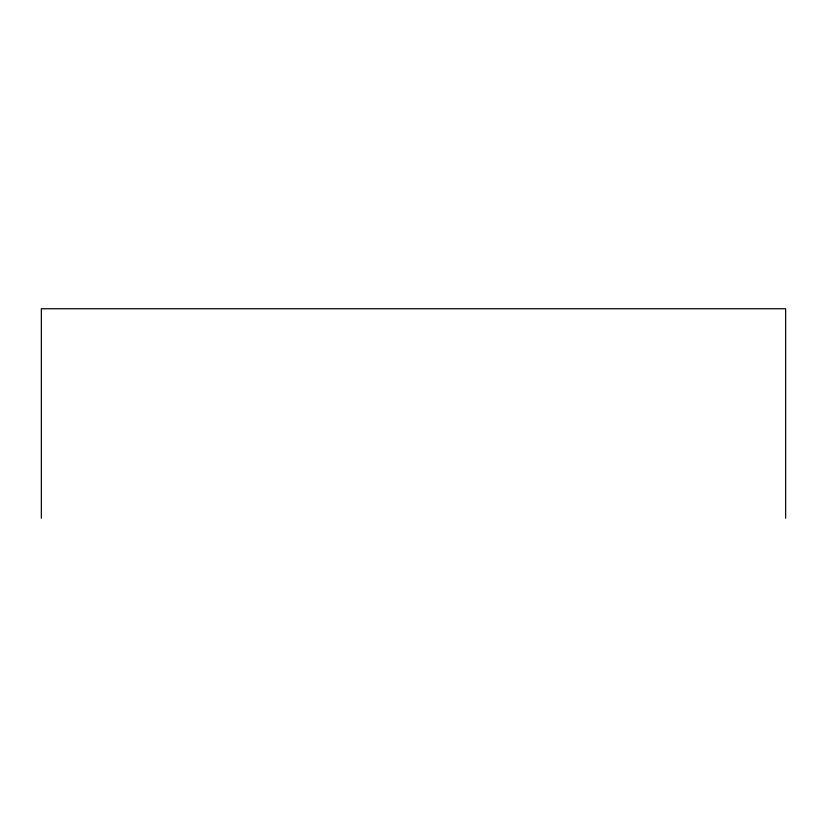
<?xml version="1.0" encoding="UTF-8"?>
<svg xmlns="http://www.w3.org/2000/svg" width="827" height="827" viewBox="0 0 827 827"><rect width="100%" height="100%" fill="white"/><g stroke="black" fill="none" stroke-linecap="round" stroke-linejoin="round"><path stroke-width="1.24" d="M785.65 518.25L785.65 308.75L41.35 308.75L41.35 518.25"/></g></svg>
